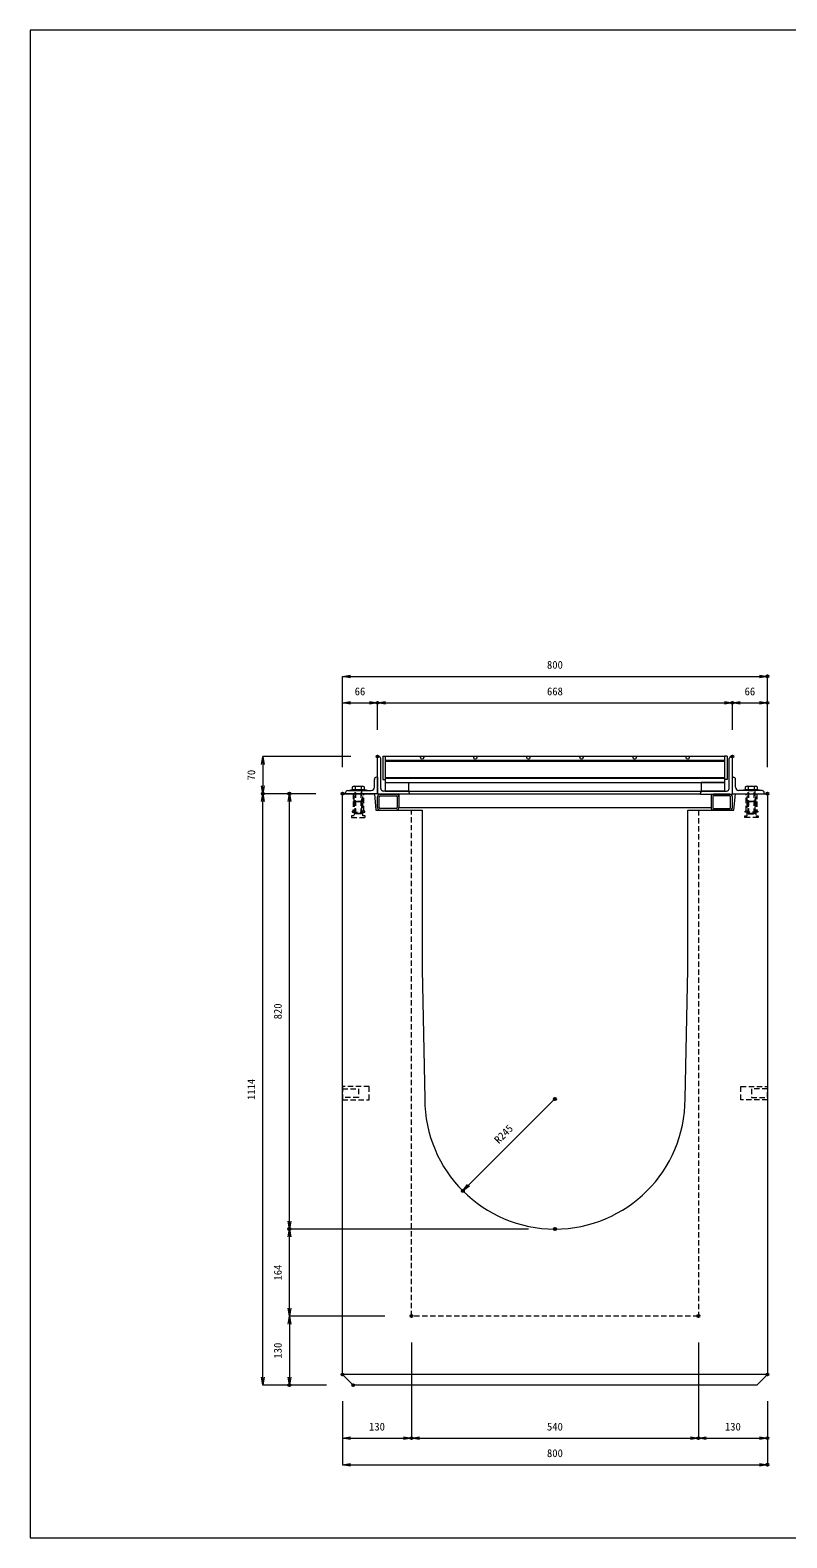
# Model space of a CAD drawing. Units: millimetres, scale not verified. Extents: x -4244 to -354, y 691 to 3531.
# Drawn here: x -4244 to -2819, y 691 to 3531 of the extents above; entities that cross this region are included whole.
import ezdxf
from ezdxf.enums import TextEntityAlignment as Align

# ---------------------------------------------------------------- set-up
doc = ezdxf.new("R2010")
doc.units = ezdxf.units.MM
doc.header["$LTSCALE"] = 20
doc.header["$PDMODE"] = 32
doc.header["$PDSIZE"] = 4
doc.linetypes.add('USER1', pattern=[0.75, 0.5, -0.25])
for name, color, linetype, lineweight in [('0-1_TITLE', 7, 'Continuous', 18), ('0-3_KIJUN', 7, 'Continuous', 18), ('0-5_SUNPO', 3, 'Continuous', 18), ('0-6_UKEWAKU', 4, 'Continuous', 18), ('0-7_GRE', 5, 'Continuous', 18), ('0-9__0-0_0', 7, 'Continuous', 18)]:
    doc.layers.add(name, color=color, linetype=linetype, lineweight=lineweight)
doc.layers.add('0-A__0-2_DEFPOINTS', color=7, linetype='Continuous')
doc.styles.add('ＭＳ ゴシック', font='')
doc.styles.get('ＭＳ ゴシック').set_extended_font_data('MS Gothic')

# ---------------------------------------------------------------- blocks, each defined once
blk = doc.blocks.new('W1-2_INST_C')
at = {"layer": '0-3_KIJUN', "linetype": 'USER1'}
for p, q in [((-8.23, -15), (-8.23, 0)), ((8.22, -15), (8.22, 0))]:
    blk.add_line(p, q, dxfattribs=at)
for points in [[(10, 0), (-10, 0), (-10, -33), (-12, -33), (-12, -35), (12, -35), (12, -33), (10, -33)], [(8.22, -15), (-8.23, -15), (-8.23, -41.5), (-12.75, -41.5), (-12.75, -45), (12.75, -45), (12.75, -41.5), (8.22, -41.5)], [(-6, -15), (6, -15), (6, -38), (-6, -38)]]:
    blk.add_lwpolyline(points, close=True, dxfattribs=at)
blk = doc.blocks.new('_OPEN')
at = {"layer": '0-9__0-0_0'}
blk.add_line((0, 0), (-1, 0), dxfattribs=at)
blk.add_lwpolyline([(-1, 0.167), (0, 0), (-1, -0.167)], dxfattribs=at)
blk = doc.blocks.new('_D8')
at = {"layer": '0-5_SUNPO'}
for p, q in [((587.95, 1768.88), (587.95, 1889.88)), ((602.95, 1889.88), (638.95, 1889.88)), ((653.95, 1838.88), (653.95, 1889.88))]:
    blk.add_line(p, q, dxfattribs=at)
at = {"layer": '0-A__0-2_DEFPOINTS'}
for p in [(653.95, 1889.88), (653.95, 1788.88), (587.95, 1718.88)]:
    blk.add_point(p, dxfattribs=at)
at = {"layer": '0-5_SUNPO', "xscale": 15, "yscale": 15, "rotation": 180}
blk.add_blockref('_OPEN', (587.95, 1889.88), dxfattribs=at)
at = {"layer": '0-5_SUNPO', "xscale": 15, "yscale": 15}
blk.add_blockref('_OPEN', (653.95, 1889.88), dxfattribs=at)
at = {"layer": '0-5_SUNPO', "color": 7, "style": 'ＭＳ ゴシック'}
blk.add_text('66', height=14.66, dxfattribs=at).set_placement((610.95, 1899.88), align=Align.BOTTOM_LEFT)
blk = doc.blocks.new('_D9')
at = {"layer": '0-5_SUNPO'}
for p, q in [((653.95, 1838.88), (653.95, 1889.88)), ((668.95, 1889.88), (1306.95, 1889.88)), ((1321.95, 1838.88), (1321.95, 1889.88))]:
    blk.add_line(p, q, dxfattribs=at)
at = {"layer": '0-A__0-2_DEFPOINTS'}
for p in [(1321.95, 1889.88), (653.95, 1788.88), (1321.95, 1788.88)]:
    blk.add_point(p, dxfattribs=at)
at = {"layer": '0-5_SUNPO', "xscale": 15, "yscale": 15, "rotation": 180}
blk.add_blockref('_OPEN', (653.95, 1889.88), dxfattribs=at)
at = {"layer": '0-5_SUNPO', "xscale": 15, "yscale": 15}
blk.add_blockref('_OPEN', (1321.95, 1889.88), dxfattribs=at)
at = {"layer": '0-5_SUNPO', "color": 7, "style": 'ＭＳ ゴシック'}
blk.add_text('668', height=14.66, dxfattribs=at).set_placement((972.95, 1899.88), align=Align.BOTTOM_LEFT)
blk = doc.blocks.new('_D10')
at = {"layer": '0-5_SUNPO'}
for p, q in [((1321.95, 1838.88), (1321.95, 1889.88)), ((1336.95, 1889.88), (1372.95, 1889.88)), ((1387.95, 1768.88), (1387.95, 1889.88))]:
    blk.add_line(p, q, dxfattribs=at)
at = {"layer": '0-A__0-2_DEFPOINTS'}
for p in [(1387.95, 1889.88), (1321.95, 1788.88), (1387.95, 1718.88)]:
    blk.add_point(p, dxfattribs=at)
at = {"layer": '0-5_SUNPO', "xscale": 15, "yscale": 15, "rotation": 180}
blk.add_blockref('_OPEN', (1321.95, 1889.88), dxfattribs=at)
at = {"layer": '0-5_SUNPO', "xscale": 15, "yscale": 15}
blk.add_blockref('_OPEN', (1387.95, 1889.88), dxfattribs=at)
at = {"layer": '0-5_SUNPO', "color": 7, "style": 'ＭＳ ゴシック'}
blk.add_text('66', height=14.66, dxfattribs=at).set_placement((1344.95, 1899.88), align=Align.BOTTOM_LEFT)
blk = doc.blocks.new('_D11')
at = {"layer": '0-5_SUNPO'}
for p, q in [((587.95, 1768.88), (587.95, 1939.88)), ((602.95, 1939.88), (1372.95, 1939.88)), ((1387.95, 1768.88), (1387.95, 1939.88))]:
    blk.add_line(p, q, dxfattribs=at)
at = {"layer": '0-A__0-2_DEFPOINTS'}
for p in [(1387.95, 1939.88), (587.95, 1718.88), (1387.95, 1718.88)]:
    blk.add_point(p, dxfattribs=at)
at = {"layer": '0-5_SUNPO', "xscale": 15, "yscale": 15, "rotation": 180}
blk.add_blockref('_OPEN', (587.95, 1939.88), dxfattribs=at)
at = {"layer": '0-5_SUNPO', "xscale": 15, "yscale": 15}
blk.add_blockref('_OPEN', (1387.95, 1939.88), dxfattribs=at)
at = {"layer": '0-5_SUNPO', "color": 7, "style": 'ＭＳ ゴシック'}
blk.add_text('800', height=14.66, dxfattribs=at).set_placement((972.95, 1949.88), align=Align.BOTTOM_LEFT)
blk = doc.blocks.new('_D18')
at = {"layer": '0-5_SUNPO'}
for p, q in [((603.95, 1788.88), (437.95, 1788.88)), ((437.95, 1773.88), (437.95, 1733.88)), ((537.95, 1718.88), (437.95, 1718.88))]:
    blk.add_line(p, q, dxfattribs=at)
at = {"layer": '0-A__0-2_DEFPOINTS'}
for p in [(653.95, 1788.88), (437.95, 1718.88), (587.95, 1718.88)]:
    blk.add_point(p, dxfattribs=at)
at = {"layer": '0-5_SUNPO', "xscale": 15, "yscale": 15}
for p, rotation in [((437.95, 1788.88), 90), ((437.95, 1718.88), 270)]:
    blk.add_blockref('_OPEN', p, dxfattribs=dict(at, rotation=rotation))
at = {"layer": '0-5_SUNPO', "color": 7, "style": 'ＭＳ ゴシック'}
blk.add_text('70', height=14.66, rotation=90, dxfattribs=at).set_placement((427.95, 1743.88), align=Align.BOTTOM_LEFT)
blk = doc.blocks.new('A$C7D4F0D3A')
at = {"layer": '0-3_KIJUN', "color": 3}
for p, q in [((-15, 45), (15, 45)), ((-15, 44), (-15, 45)), ((15, 44), (-15, 44)), ((10.95, 45), (-10.95, 45)), ((-9.22, 52), (9.22, 52)), ((-5.47, 45), (-5.47, 51)), ((5.5, 45), (5.5, 51)), ((15, 45), (15, 44))]:
    blk.add_line(p, q, dxfattribs=at)
at = {"layer": '0-3_KIJUN', "color": 3, "linetype": 'USER1'}
for p, q in [((-6, 44), (6, 44)), ((-6, 1), (-6, 44)), ((-5, 0), (-5, 44)), ((5, 0), (5, 44)), ((6, 44), (6, 1)), ((-5, 0), (-6, 1)), ((6, 1), (-6, 1)), ((5, 0), (-5, 0)), ((6, 1), (5, 0))]:
    blk.add_line(p, q, dxfattribs=at)
at = {"layer": '0-3_KIJUN', "color": 3}
for points in [[(-10.95, 45), (-10.95, 51), (-9.22, 52)], [(9.22, 52), (10.95, 51), (10.95, 45)]]:
    blk.add_lwpolyline(points, dxfattribs=at)
for centre, radius, start, end in [((-8.21, 47.74), 4.26, 49.93201, 130.06799), ((0.02, 36.46), 15.54, 69.33427, 110.66573), ((8.23, 47.79), 4.21, 49.666, 130.334)]:
    blk.add_arc(centre, radius, start, end, dxfattribs=at)
blk = doc.blocks.new('_D58')
at = {"layer": '0-5_SUNPO'}
for p, q in [((667.95, 734.88), (487.95, 734.88)), ((487.95, 719.88), (487.95, 619.88)), ((557.95, 604.88), (487.95, 604.88))]:
    blk.add_line(p, q, dxfattribs=at)
at = {"layer": '0-A__0-2_DEFPOINTS'}
for p in [(717.95, 734.88), (487.95, 604.88), (607.95, 604.88)]:
    blk.add_point(p, dxfattribs=at)
at = {"layer": '0-5_SUNPO', "xscale": 15, "yscale": 15}
for p, rotation in [((487.95, 734.88), 90), ((487.95, 604.88), 270)]:
    blk.add_blockref('_OPEN', p, dxfattribs=dict(at, rotation=rotation))
at = {"layer": '0-5_SUNPO', "color": 7, "style": 'ＭＳ ゴシック'}
blk.add_text('130', height=14.66, rotation=90, dxfattribs=at).set_placement((477.95, 654.88), align=Align.BOTTOM_LEFT)
blk = doc.blocks.new('_D59')
at = {"layer": '0-5_SUNPO'}
for p, q in [((717.95, 684.88), (717.95, 504.88)), ((587.95, 574.88), (587.95, 504.88)), ((602.95, 504.88), (702.95, 504.88))]:
    blk.add_line(p, q, dxfattribs=at)
at = {"layer": '0-A__0-2_DEFPOINTS'}
for p in [(717.95, 734.88), (587.95, 624.88), (717.95, 504.88)]:
    blk.add_point(p, dxfattribs=at)
at = {"layer": '0-5_SUNPO', "xscale": 15, "yscale": 15, "rotation": 180}
blk.add_blockref('_OPEN', (587.95, 504.88), dxfattribs=at)
at = {"layer": '0-5_SUNPO', "xscale": 15, "yscale": 15}
blk.add_blockref('_OPEN', (717.95, 504.88), dxfattribs=at)
at = {"layer": '0-5_SUNPO', "color": 7, "style": 'ＭＳ ゴシック'}
blk.add_text('130', height=14.66, dxfattribs=at).set_placement((637.95, 514.88), align=Align.BOTTOM_LEFT)
blk = doc.blocks.new('_D60')
at = {"layer": '0-5_SUNPO'}
for p, q in [((717.95, 684.88), (717.95, 504.88)), ((1257.95, 684.88), (1257.95, 504.88)), ((732.95, 504.88), (1242.95, 504.88))]:
    blk.add_line(p, q, dxfattribs=at)
at = {"layer": '0-A__0-2_DEFPOINTS'}
for p in [(717.95, 734.88), (1257.95, 734.88), (1257.95, 504.88)]:
    blk.add_point(p, dxfattribs=at)
at = {"layer": '0-5_SUNPO', "xscale": 15, "yscale": 15, "rotation": 180}
blk.add_blockref('_OPEN', (717.95, 504.88), dxfattribs=at)
at = {"layer": '0-5_SUNPO', "xscale": 15, "yscale": 15}
blk.add_blockref('_OPEN', (1257.95, 504.88), dxfattribs=at)
at = {"layer": '0-5_SUNPO', "color": 7, "style": 'ＭＳ ゴシック'}
blk.add_text('540', height=14.66, dxfattribs=at).set_placement((972.95, 514.88), align=Align.BOTTOM_LEFT)
blk = doc.blocks.new('_D61')
at = {"layer": '0-5_SUNPO'}
for p, q in [((1257.95, 684.88), (1257.95, 504.88)), ((1387.95, 574.88), (1387.95, 504.88)), ((1272.95, 504.88), (1372.95, 504.88))]:
    blk.add_line(p, q, dxfattribs=at)
at = {"layer": '0-A__0-2_DEFPOINTS'}
for p in [(1257.95, 734.88), (1387.95, 624.88), (1387.95, 504.88)]:
    blk.add_point(p, dxfattribs=at)
at = {"layer": '0-5_SUNPO', "xscale": 15, "yscale": 15, "rotation": 180}
blk.add_blockref('_OPEN', (1257.95, 504.88), dxfattribs=at)
at = {"layer": '0-5_SUNPO', "xscale": 15, "yscale": 15}
blk.add_blockref('_OPEN', (1387.95, 504.88), dxfattribs=at)
at = {"layer": '0-5_SUNPO', "color": 7, "style": 'ＭＳ ゴシック'}
blk.add_text('130', height=14.66, dxfattribs=at).set_placement((1307.95, 514.88), align=Align.BOTTOM_LEFT)
blk = doc.blocks.new('_D62')
at = {"layer": '0-5_SUNPO'}
for p, q in [((587.95, 574.88), (587.95, 454.88)), ((1387.95, 574.88), (1387.95, 454.88)), ((602.95, 454.88), (1372.95, 454.88))]:
    blk.add_line(p, q, dxfattribs=at)
at = {"layer": '0-A__0-2_DEFPOINTS'}
for p in [(587.95, 624.88), (1387.95, 624.88), (1387.95, 454.88)]:
    blk.add_point(p, dxfattribs=at)
at = {"layer": '0-5_SUNPO', "xscale": 15, "yscale": 15, "rotation": 180}
blk.add_blockref('_OPEN', (587.95, 454.88), dxfattribs=at)
at = {"layer": '0-5_SUNPO', "xscale": 15, "yscale": 15}
blk.add_blockref('_OPEN', (1387.95, 454.88), dxfattribs=at)
at = {"layer": '0-5_SUNPO', "color": 7, "style": 'ＭＳ ゴシック'}
blk.add_text('800', height=14.66, dxfattribs=at).set_placement((972.95, 464.88), align=Align.BOTTOM_LEFT)
blk = doc.blocks.new('_D67')
at = {"layer": '0-5_SUNPO'}
for p, q in [((937.95, 898.88), (487.95, 898.88)), ((487.95, 749.88), (487.95, 883.88)), ((667.95, 734.88), (487.95, 734.88))]:
    blk.add_line(p, q, dxfattribs=at)
at = {"layer": '0-A__0-2_DEFPOINTS'}
for p in [(487.95, 898.88), (987.95, 898.88), (717.95, 734.88)]:
    blk.add_point(p, dxfattribs=at)
at = {"layer": '0-5_SUNPO', "xscale": 15, "yscale": 15}
for p, rotation in [((487.95, 898.88), 90), ((487.95, 734.88), 270)]:
    blk.add_blockref('_OPEN', p, dxfattribs=dict(at, rotation=rotation))
at = {"layer": '0-5_SUNPO', "color": 7, "style": 'ＭＳ ゴシック'}
blk.add_text('164', height=14.66, rotation=90, dxfattribs=at).set_placement((477.95, 801.88), align=Align.BOTTOM_LEFT)
blk = doc.blocks.new('_D68')
at = {"layer": '0-5_SUNPO'}
for p, q in [((537.95, 1718.88), (487.95, 1718.88)), ((487.95, 913.88), (487.95, 1703.88)), ((937.95, 898.88), (487.95, 898.88))]:
    blk.add_line(p, q, dxfattribs=at)
at = {"layer": '0-A__0-2_DEFPOINTS'}
for p in [(487.95, 1718.88), (587.95, 1718.88), (987.95, 898.88)]:
    blk.add_point(p, dxfattribs=at)
at = {"layer": '0-5_SUNPO', "xscale": 15, "yscale": 15}
for p, rotation in [((487.95, 1718.88), 90), ((487.95, 898.88), 270)]:
    blk.add_blockref('_OPEN', p, dxfattribs=dict(at, rotation=rotation))
at = {"layer": '0-5_SUNPO', "color": 7, "style": 'ＭＳ ゴシック'}
blk.add_text('820', height=14.66, rotation=90, dxfattribs=at).set_placement((477.95, 1293.88), align=Align.BOTTOM_LEFT)
blk = doc.blocks.new('_D69')
at = {"layer": '0-5_SUNPO'}
blk.add_line((987.95, 1143.88), (825.32, 981.25), dxfattribs=at)
at = {"layer": '0-A__0-2_DEFPOINTS'}
for p in [(987.95, 1143.88), (814.71, 970.64)]:
    blk.add_point(p, dxfattribs=at)
at = {"layer": '0-5_SUNPO', "xscale": 15, "yscale": 15, "rotation": 225}
blk.add_blockref('_OPEN', (814.71, 970.64), dxfattribs=at)
at = {"layer": '0-5_SUNPO', "color": 7, "style": 'ＭＳ ゴシック'}
blk.add_text('R245', height=14.66, rotation=45, dxfattribs=at).set_placement((885.42, 1055.5), align=Align.BOTTOM_LEFT)
blk = doc.blocks.new('_D70')
at = {"layer": '0-5_SUNPO'}
for p, q in [((537.95, 1718.88), (437.95, 1718.88)), ((437.95, 619.88), (437.95, 1703.88)), ((557.95, 604.88), (437.95, 604.88))]:
    blk.add_line(p, q, dxfattribs=at)
at = {"layer": '0-A__0-2_DEFPOINTS'}
for p in [(437.95, 1718.88), (587.95, 1718.88), (607.95, 604.88)]:
    blk.add_point(p, dxfattribs=at)
at = {"layer": '0-5_SUNPO', "xscale": 15, "yscale": 15}
for p, rotation in [((437.95, 1718.88), 90), ((437.95, 604.88), 270)]:
    blk.add_blockref('_OPEN', p, dxfattribs=dict(at, rotation=rotation))
at = {"layer": '0-5_SUNPO', "color": 7, "style": 'ＭＳ ゴシック'}
blk.add_text('1114', height=14.66, rotation=90, dxfattribs=at).set_placement((427.95, 1141.88), align=Align.BOTTOM_LEFT)
blk = doc.blocks.new('M16_insert_dan')
at = {"layer": '0-3_KIJUN', "color": 3, "linetype": 'USER1'}
for points in [[(0, -12.5), (-50, -12.5), (-50, 12.5), (0, 12.5)], [(0, 8), (-30, 8), (-30, -8), (0, -8)]]:
    blk.add_lwpolyline(points, close=True, dxfattribs=at)
blk = doc.blocks.new('A$C60AA3BFD')
at = {"layer": '0-7_GRE'}
for p, q in [((0, 0), (0, -44)), ((0, 0), (4.5, 0)), ((4.5, 0), (4.5, -44)), ((4.5, 0), (4.5, -50)), ((4.5, 0), (643.5, 0)), ((643.5, 0), (643.5, -44)), ((648, 0), (643.5, 0)), ((643.5, 0), (643.5, -50)), ((648, 0), (648, -44)), ((4.5, -8), (643.5, -8)), ((4.5, -9.5), (643.5, -9.5)), ((0, -44), (4.5, -44)), ((4.5, -40.5), (643.5, -40.5)), ((4.5, -42), (643.5, -42)), ((4.5, -50), (4.5, -66)), ((4.5, -50), (48.5, -50)), ((4.5, -50), (643.5, -50)), ((48.5, -50), (48.5, -66)), ((599.5, -50), (599.5, -66)), ((643.5, -50), (599.5, -50)), ((648, -44), (643.5, -44)), ((643.5, -50), (643.5, -66)), ((4.5, -66), (48.5, -66)), ((643.5, -66), (599.5, -66))]:
    blk.add_line(p, q, dxfattribs=at)
for centre in [(74, -3), (174, -3), (274, -3), (374, -3), (474, -3), (574, -3)]:
    blk.add_circle(centre, 3, dxfattribs=at)
blk = doc.blocks.new('A$C4D547ECF')
at = {"layer": '0-6_UKEWAKU'}
for p, q in [((62, 70), (60, 70)), ((66, 10), (66, 66)), ((722, 10), (722, 66)), ((726, 70), (728, 70)), ((728, -1), (728, 70)), ((60, 31), (58, 31)), ((60, 31), (60, 0)), ((728, 31), (730, 31)), ((4, 6), (48, 6)), ((54, 12), (54, 27)), ((116, 5), (71, 5)), ((116, 5), (672, 5)), ((120, -1), (120, 1)), ((668, -1), (668, 1)), ((672, 5), (717, 5)), ((728, 0), (788, 0)), ((734, 12), (734, 27)), ((784, 6), (740, 6)), ((788, 0), (788, 2)), ((60, -26.2), (60, -5.8)), ((63.2, -26.2), (63.2, -5.8)), ((64.8, -1), (95.2, -1)), ((64.8, -4.2), (95.2, -4.2)), ((95.2, -27.8), (64.8, -27.8)), ((96.8, -5.8), (96.8, -26.2)), ((100, -1), (100, -26)), ((100, -5.8), (100, -26.2)), ((100, -26), (688, -26)), ((668, -1), (120, -1)), ((668, -1), (728, -1)), ((688, -1), (688, -26)), ((688, -5.8), (688, -26.2)), ((691.2, -5.8), (691.2, -26.2)), ((723.2, -1), (692.8, -1)), ((723.2, -4.2), (692.8, -4.2)), ((692.8, -27.8), (723.2, -27.8)), ((724.8, -26.2), (724.8, -5.8)), ((728, -26.2), (728, -5.8)), ((64.8, -31), (95.2, -31)), ((723.2, -31), (692.8, -31))]:
    blk.add_line(p, q, dxfattribs=at)
for points in [[(120, -1), (60, -1), (60, 70)], [(60, 0), (0, 0), (0, 2)]]:
    blk.add_lwpolyline(points, dxfattribs=at)
for centre, radius, start, end in [((62, 66), 4, 0, 90), ((726, 66), 4, 90, 180), ((58, 27), 4, 90, 180), ((730, 27), 4, 0, 90), ((4, 2), 4, 90, 180), ((48, 12), 6, 270, 0), ((71, 10), 5, 180, 270), ((116, 1), 4, 0, 90), ((672, 1), 4, 90, 180), ((717, 10), 5, 270, 0), ((740, 12), 6, 180, 270), ((784, 2), 4, 0, 90), ((64.8, -5.8), 4.8, 90, 180), ((64.8, -26.2), 4.8, 180, 270), ((64.8, -5.8), 1.6, 90, 180), ((64.8, -26.2), 1.6, 180, 270), ((95.2, -5.8), 4.8, 0, 90), ((95.2, -5.8), 1.6, 0, 90), ((95.2, -26.2), 1.6, 270, 0), ((95.2, -26.2), 4.8, 270, 0), ((692.8, -5.8), 4.8, 90, 180), ((692.8, -26.2), 4.8, 180, 270), ((692.8, -5.8), 1.6, 90, 180), ((692.8, -26.2), 1.6, 180, 270), ((723.2, -5.8), 4.8, 0, 90), ((723.2, -5.8), 1.6, 0, 90), ((723.2, -26.2), 4.8, 270, 0), ((723.2, -26.2), 1.6, 270, 0)]:
    blk.add_arc(centre, radius, start, end, dxfattribs=at)

msp = doc.modelspace()

# ---------------------------------------------------------------- linework, layer by layer
at = {"layer": '0-1_TITLE', "color": 2}
msp.add_lwpolyline([(-4243.98, 690.95), (-353.98, 690.95), (-353.98, 3530.95), (-4243.98, 3530.95)], close=True, dxfattribs=at)
at = {"layer": '0-3_KIJUN'}
msp.add_line((-2856.02, 998.69), (-3656.02, 998.69), dxfattribs=at)
for points in [[(-3006.02, 2061.69), (-2919.02, 2061.69), (-2916.02, 2092.69), (-2856.02, 2092.69), (-2856.02, 998.69), (-2876.02, 978.69), (-3636.02, 978.69), (-3656.02, 998.69), (-3656.02, 2092.69), (-3596.02, 2092.69), (-3593.02, 2061.69), (-3506.02, 2061.69), (-3506.02, 1761.69), (-3501.02, 1517.69)], [(-3011.02, 1517.69), (-3006.02, 1761.69), (-3006.02, 2061.69)]]:
    msp.add_lwpolyline(points, dxfattribs=at)
at = {"layer": '0-3_KIJUN', "linetype": 'USER1'}
msp.add_lwpolyline([(-2986.02, 2061.69), (-2986.02, 1108.69), (-3526.02, 1108.69), (-3526.02, 2061.69)], dxfattribs=at)
at = {"layer": '0-3_KIJUN'}
msp.add_arc((-3256.02, 1517.69), 245, 180, 0, dxfattribs=at)

# ---------------------------------------------------------------- block references
for name, p in [('A$C7D4F0D3A', (-3626.02, 2054.69)), ('A$C7D4F0D3A', (-2886.02, 2054.69)), ('W1-2_INST_C', (-3626.02, 2092.69)), ('W1-2_INST_C', (-3626.02, 2092.69)), ('M16_insert_dan', (-2856.02, 1528.69))]:
    msp.add_blockref(name, p, dxfattribs=at)
at = {"layer": '0-3_KIJUN', "xscale": -1}
for name, p in [('W1-2_INST_C', (-2886.02, 2092.69)), ('W1-2_INST_C', (-2886.02, 2092.69)), ('M16_insert_dan', (-3656.02, 1528.69))]:
    msp.add_blockref(name, p, dxfattribs=at)
at = {"layer": '0-5_SUNPO'}
for name in ['_D11', '_D8', '_D9', '_D10', '_D18', '_D70', '_D68', '_D69', '_D67', '_D58', '_D59', '_D60', '_D61', '_D62']:
    msp.add_blockref(name, (-4243.98, 373.81), dxfattribs=at)
at = {"layer": '0-6_UKEWAKU'}
msp.add_blockref('A$C4D547ECF', (-3650.02, 2092.69), dxfattribs=at)
at = {"layer": '0-7_GRE'}
msp.add_blockref('A$C60AA3BFD', (-3580.02, 2163.69), dxfattribs=at)

doc.saveas('drawing.dxf')
